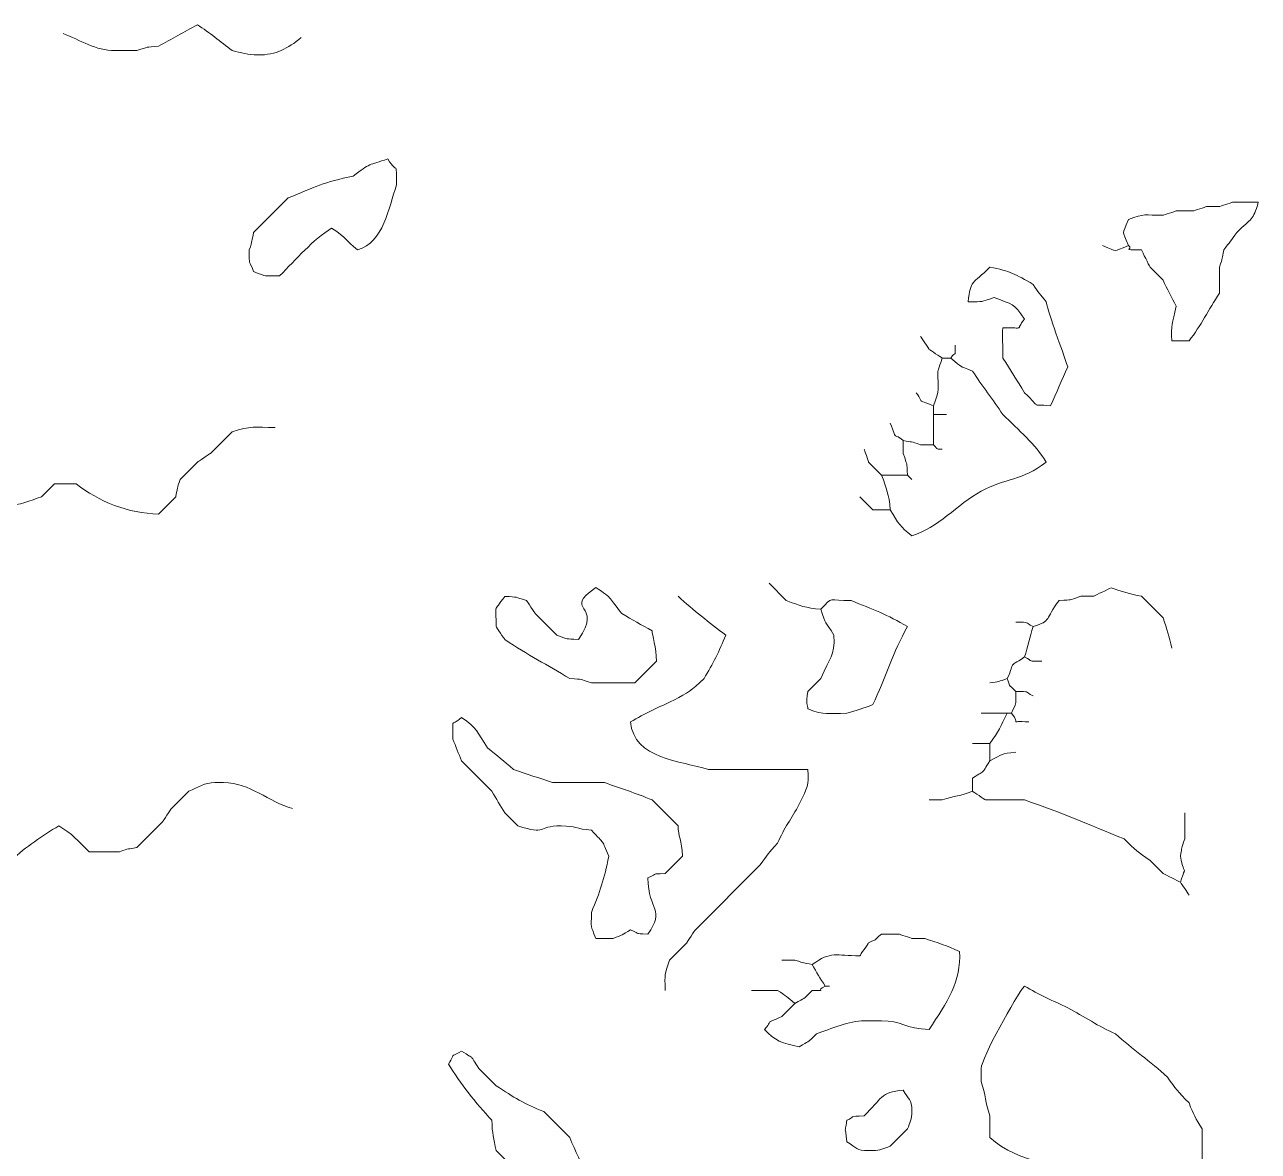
# Model space of a CAD drawing. Header units: millimetres. Extents: x -1760 to -1105, y 422 to 906.
# Drawn here: x -1666.8 to -1626.92, y 557.3 to 593.73 of the extents above; entities that cross this region are included whole.
import ezdxf

# ---------------------------------------------------------------- set-up
doc = ezdxf.new("R2010")
doc.units = ezdxf.units.MM
doc.header["$MEASUREMENT"] = 0
doc.layers.add('layer 1', color=7, linetype='Continuous')

msp = doc.modelspace()

# ---------------------------------------------------------------- linework, layer by layer
at = {"layer": 'layer 1', "color": 225, "lineweight": 0}
for points, knots in [([(-1665.562, 593.4463), (-1665.0053, 593.2232), (-1664.5186, 592.8863), (-1663.8817, 592.8865), (-1663.8817, 592.8865), (-1663.8817, 592.8865), (-1663.6018, 592.8863), (-1663.6018, 592.8863), (-1663.6018, 592.8863), (-1663.6018, 592.8863), (-1663.1818, 592.8863), (-1663.1818, 592.8863), (-1663.1818, 592.8863), (-1662.7706, 593.0225), (-1662.9241, 592.9925), (-1662.4815, 593.0264), (-1662.4815, 593.0264), (-1662.0476, 593.2864), (-1661.6557, 593.4665), (-1661.2218, 593.7264), (-1661.2218, 593.7264), (-1660.832, 593.4629), (-1660.4769, 593.1908), (-1660.1015, 592.8865), (-1660.1015, 592.8865), (-1659.7913, 592.8278), (-1659.5974, 592.7464), (-1659.2616, 592.7463), (-1659.2616, 592.7463), (-1658.6684, 592.7464), (-1658.3105, 592.9519), (-1657.8614, 593.3065)], [0, 0, 0, 0, 0.1111111, 0.1111111, 0.1111111, 0.1111111, 0.2222222, 0.2222222, 0.2222222, 0.2222222, 0.3333333, 0.3333333, 0.3333333, 0.3333333, 0.4444444, 0.4444444, 0.4444444, 0.4444444, 0.5555556, 0.5555556, 0.5555556, 0.5555556, 0.6666667, 0.6666667, 0.6666667, 0.6666667, 0.7777778, 0.7777778, 0.7777778, 0.7777778, 1, 1, 1, 1]), ([(-1655.0614, 589.3861), (-1655.683, 589.1801), (-1655.6328, 589.2598), (-1656.1815, 588.826), (-1656.1815, 588.826), (-1657.1187, 588.6493), (-1657.4448, 588.4618), (-1658.2816, 588.1263), (-1658.2816, 588.1263), (-1658.2816, 588.1263), (-1659.4016, 587.0063), (-1659.4016, 587.0063), (-1659.4016, 587.0063), (-1659.4646, 586.7053), (-1659.4359, 586.7653), (-1659.5417, 586.4462), (-1659.5417, 586.4462), (-1659.5417, 585.8835), (-1659.5659, 586.1691), (-1659.4016, 585.7463), (-1659.4016, 585.7463), (-1658.9227, 585.5602), (-1659.1372, 585.6063), (-1658.5617, 585.6061), (-1658.5617, 585.6061), (-1658.0299, 586.1379), (-1657.4832, 586.778), (-1656.8816, 587.1463), (-1656.8816, 587.1463), (-1656.3773, 586.8309), (-1656.4434, 586.7494), (-1656.0416, 586.4462), (-1656.0416, 586.4462), (-1655.1992, 586.6937), (-1655.0401, 587.7988), (-1654.7813, 588.5465), (-1654.7813, 588.5465), (-1654.8002, 589.4162), (-1654.7388, 588.8252), (-1655.0613, 589.3864), (-1655.0613, 589.3864), (-1655.0613, 589.3864), (-1655.0614, 589.3861), (-1655.0614, 589.3861)], [0, 0, 0, 0, 0.0833333, 0.0833333, 0.0833333, 0.0833333, 0.1666667, 0.1666667, 0.1666667, 0.1666667, 0.25, 0.25, 0.25, 0.25, 0.3333333, 0.3333333, 0.3333333, 0.3333333, 0.4166667, 0.4166667, 0.4166667, 0.4166667, 0.5, 0.5, 0.5, 0.5, 0.5833333, 0.5833333, 0.5833333, 0.5833333, 0.6666667, 0.6666667, 0.6666667, 0.6666667, 0.75, 0.75, 0.75, 0.75, 0.8333333, 0.8333333, 0.8333333, 0.8333333, 1, 1, 1, 1]), ([(-1631.9601, 586.5861), (-1631.4086, 586.3721), (-1631.6714, 586.372), (-1631.1202, 586.5859), (-1631.1202, 586.5859), (-1630.9323, 586.4441), (-1631.4147, 586.446), (-1630.7002, 586.446), (-1630.7002, 586.446), (-1630.6633, 586.3603), (-1630.4629, 585.9758), (-1630.4203, 585.886), (-1630.4203, 585.886), (-1630.4203, 585.886), (-1630.0003, 585.4659), (-1630.0003, 585.4659), (-1630.0003, 585.4659), (-1629.8634, 585.1849), (-1629.7226, 584.9035), (-1629.5803, 584.6259), (-1629.5803, 584.6259), (-1629.6916, 584.0354), (-1629.7542, 584.0371), (-1629.7202, 583.5058), (-1629.7202, 583.5058), (-1629.7202, 583.5058), (-1629.1603, 583.506), (-1629.1603, 583.506), (-1629.1603, 583.506), (-1628.7721, 583.9976), (-1628.5304, 584.5104), (-1628.1803, 585.0461), (-1628.1803, 585.0461), (-1628.1803, 585.0461), (-1628.1801, 585.886), (-1628.1801, 585.886), (-1628.1801, 585.886), (-1628.0563, 586.23), (-1628.102, 586.1261), (-1628.0403, 586.446), (-1628.0403, 586.446), (-1627.8411, 586.6978), (-1627.7914, 586.75), (-1627.6201, 587.0059), (-1627.6201, 587.0059), (-1627.1283, 587.4978), (-1627.0978, 587.3686), (-1626.9202, 587.9861)], [0, 0, 0, 0, 0.0769231, 0.0769231, 0.0769231, 0.0769231, 0.1538462, 0.1538462, 0.1538462, 0.1538462, 0.2307692, 0.2307692, 0.2307692, 0.2307692, 0.3076923, 0.3076923, 0.3076923, 0.3076923, 0.3846154, 0.3846154, 0.3846154, 0.3846154, 0.4615385, 0.4615385, 0.4615385, 0.4615385, 0.5384615, 0.5384615, 0.5384615, 0.5384615, 0.6153846, 0.6153846, 0.6153846, 0.6153846, 0.6923077, 0.6923077, 0.6923077, 0.6923077, 0.7692308, 0.7692308, 0.7692308, 0.7692308, 0.8461538, 0.8461538, 0.8461538, 0.8461538, 1, 1, 1, 1]), ([(-1631.1202, 586.5859), (-1631.3341, 587.1371), (-1631.3341, 586.8747), (-1631.1203, 587.4259), (-1631.1203, 587.4259), (-1630.5841, 587.6338), (-1630.6063, 587.5659), (-1630.0003, 587.5658), (-1630.0003, 587.5658), (-1629.992, 587.5691), (-1629.6034, 587.6975), (-1629.5801, 587.706), (-1629.5801, 587.706), (-1629.5801, 587.706), (-1629.0201, 587.7058), (-1629.0201, 587.7058), (-1629.0201, 587.7058), (-1629.0118, 587.7092), (-1628.6236, 587.8376), (-1628.5999, 587.8459), (-1628.5999, 587.8459), (-1628.5999, 587.8459), (-1628.1801, 587.846), (-1628.1801, 587.846), (-1628.1801, 587.846), (-1628.1718, 587.8494), (-1627.7838, 587.9773), (-1627.7602, 587.9857), (-1627.7602, 587.9857), (-1627.7602, 587.9857), (-1626.9202, 587.9859), (-1626.9202, 587.9859)], [0, 0, 0, 0, 0.1111111, 0.1111111, 0.1111111, 0.1111111, 0.2222222, 0.2222222, 0.2222222, 0.2222222, 0.3333333, 0.3333333, 0.3333333, 0.3333333, 0.4444444, 0.4444444, 0.4444444, 0.4444444, 0.5555556, 0.5555556, 0.5555556, 0.5555556, 0.6666667, 0.6666667, 0.6666667, 0.6666667, 0.7777778, 0.7777778, 0.7777778, 0.7777778, 1, 1, 1, 1]), ([(-1633.7808, 584.7658), (-1633.9798, 585.0175), (-1634.0299, 585.07), (-1634.201, 585.326), (-1634.201, 585.326), (-1634.7608, 585.6613), (-1634.9478, 585.7624), (-1635.6008, 585.8858), (-1635.6008, 585.8858), (-1636.1592, 585.3276), (-1636.2296, 585.4897), (-1636.301, 584.7656), (-1636.301, 584.7656), (-1635.7503, 584.7772), (-1635.9553, 584.7453), (-1635.4611, 584.9058), (-1635.4611, 584.9058), (-1634.8506, 584.661), (-1634.8419, 584.7503), (-1634.4809, 584.2057), (-1634.4809, 584.2057), (-1634.8146, 583.8172), (-1634.4119, 583.9426), (-1635.1808, 583.9256), (-1635.1808, 583.9256), (-1635.1988, 583.6455), (-1635.1808, 583.3635), (-1635.1808, 582.9455), (-1635.1808, 582.9455), (-1634.9275, 582.5581), (-1634.7149, 582.2166), (-1634.4811, 581.8256), (-1634.4811, 581.8256), (-1633.8819, 581.2856), (-1634.3465, 581.4751), (-1633.6409, 581.4054), (-1633.6409, 581.4054), (-1633.4444, 581.8282), (-1633.2774, 582.2429), (-1633.0809, 582.6657), (-1633.0809, 582.6657), (-1633.2656, 583.2349), (-1633.6795, 584.2832), (-1633.7808, 584.7656), (-1633.7808, 584.7656), (-1633.7808, 584.7656), (-1633.7808, 584.7658), (-1633.7808, 584.7658)], [0, 0, 0, 0, 0.0769231, 0.0769231, 0.0769231, 0.0769231, 0.1538462, 0.1538462, 0.1538462, 0.1538462, 0.2307692, 0.2307692, 0.2307692, 0.2307692, 0.3076923, 0.3076923, 0.3076923, 0.3076923, 0.3846154, 0.3846154, 0.3846154, 0.3846154, 0.4615385, 0.4615385, 0.4615385, 0.4615385, 0.5384615, 0.5384615, 0.5384615, 0.5384615, 0.6153846, 0.6153846, 0.6153846, 0.6153846, 0.6923077, 0.6923077, 0.6923077, 0.6923077, 0.7692308, 0.7692308, 0.7692308, 0.7692308, 0.8461538, 0.8461538, 0.8461538, 0.8461538, 1, 1, 1, 1]), ([(-1637.8405, 583.6457), (-1637.8257, 583.6191), (-1637.5751, 583.2524), (-1637.5606, 583.2257), (-1637.5606, 583.2257), (-1637.544, 583.2174), (-1637.1644, 582.9612), (-1637.1406, 582.9458)], [0, 0, 0, 0, 0.3333333, 0.3333333, 0.3333333, 0.3333333, 1, 1, 1, 1]), ([(-1637.0004, 581.1258), (-1637.0004, 581.1258), (-1637.4204, 581.1257), (-1637.4204, 581.1257), (-1637.4204, 581.1257), (-1637.4204, 581.1257), (-1637.4204, 581.4056), (-1637.4204, 581.4056), (-1637.4204, 581.4056), (-1637.2124, 581.9415), (-1637.2805, 581.9194), (-1637.2803, 582.5257), (-1637.2803, 582.5257), (-1637.277, 582.5339), (-1637.1489, 582.9223), (-1637.1405, 582.9458), (-1637.1405, 582.9458), (-1637.1405, 582.9458), (-1636.8605, 582.9458), (-1636.8605, 582.9458), (-1636.8605, 582.9458), (-1636.6796, 583.236), (-1636.7205, 582.8964), (-1636.7205, 583.3658)], [0, 0, 0, 0, 0.1428571, 0.1428571, 0.1428571, 0.1428571, 0.2857143, 0.2857143, 0.2857143, 0.2857143, 0.4285714, 0.4285714, 0.4285714, 0.4285714, 0.5714286, 0.5714286, 0.5714286, 0.5714286, 0.7142857, 0.7142857, 0.7142857, 0.7142857, 1, 1, 1, 1]), ([(-1636.8598, 582.9458), (-1636.4381, 582.6056), (-1636.6483, 582.7262), (-1636.1597, 582.5257), (-1636.1597, 582.5257), (-1635.8452, 582.0448), (-1635.5008, 581.601), (-1635.1796, 581.1258), (-1635.1796, 581.1258), (-1634.6693, 580.6156), (-1634.1322, 580.1619), (-1633.7794, 579.5856), (-1633.7794, 579.5856), (-1634.5744, 578.9582), (-1635.0741, 579.0903), (-1635.8796, 578.6449), (-1635.8796, 578.6449), (-1636.6443, 578.2223), (-1637.2955, 577.4425), (-1638.1196, 577.2054), (-1638.1196, 577.2054), (-1638.5085, 577.4988), (-1638.547, 577.5836), (-1638.8197, 578.0456), (-1638.8197, 578.0456), (-1638.8594, 578.5628), (-1638.9412, 578.7076), (-1639.0996, 579.1656), (-1639.0996, 579.1656), (-1639.0996, 579.1656), (-1638.2596, 579.1655), (-1638.2596, 579.1655), (-1638.2596, 579.1655), (-1638.2958, 579.6264), (-1638.2563, 579.435), (-1638.3997, 579.8656), (-1638.3997, 579.8656), (-1638.3997, 579.8656), (-1638.3997, 580.2855), (-1638.3997, 580.2855), (-1638.3997, 580.2855), (-1638.1023, 580.2233), (-1638.1684, 580.2638), (-1637.8398, 580.1457), (-1637.8398, 580.1457), (-1637.8398, 580.1457), (-1637.4197, 580.1455), (-1637.4197, 580.1455)], [0, 0, 0, 0, 0.0769231, 0.0769231, 0.0769231, 0.0769231, 0.1538462, 0.1538462, 0.1538462, 0.1538462, 0.2307692, 0.2307692, 0.2307692, 0.2307692, 0.3076923, 0.3076923, 0.3076923, 0.3076923, 0.3846154, 0.3846154, 0.3846154, 0.3846154, 0.4615385, 0.4615385, 0.4615385, 0.4615385, 0.5384615, 0.5384615, 0.5384615, 0.5384615, 0.6153846, 0.6153846, 0.6153846, 0.6153846, 0.6923077, 0.6923077, 0.6923077, 0.6923077, 0.7692308, 0.7692308, 0.7692308, 0.7692308, 0.8461538, 0.8461538, 0.8461538, 0.8461538, 1, 1, 1, 1]), ([(-1637.4204, 581.1257), (-1637.4204, 581.1257), (-1637.4204, 580.1455), (-1637.4204, 580.1455), (-1637.4204, 580.1455), (-1637.2473, 579.9724), (-1637.3465, 580.0054), (-1637.1405, 580.0054)], [0, 0, 0, 0, 0.3333333, 0.3333333, 0.3333333, 0.3333333, 1, 1, 1, 1]), ([(-1670.8818, 580.9858), (-1670.2731, 580.8576), (-1670.2542, 580.8145), (-1669.7616, 580.4258), (-1669.7616, 580.4258), (-1669.6247, 580.1314), (-1669.5067, 579.8724), (-1669.3416, 579.5858), (-1669.3416, 579.5858), (-1669.2998, 579.0411), (-1669.2788, 579.0729), (-1669.0619, 578.6058), (-1669.0619, 578.6058), (-1669.0451, 578.5959), (-1668.6655, 578.341), (-1668.6417, 578.3255), (-1668.6417, 578.3255), (-1668.091, 578.3139), (-1668.296, 578.3458), (-1667.8018, 578.1858), (-1667.8018, 578.1858), (-1667.8018, 578.1858), (-1667.3818, 578.1856), (-1667.3818, 578.1856), (-1667.3818, 578.1856), (-1666.9502, 578.1858), (-1666.6357, 578.3361), (-1666.2615, 578.4656), (-1666.2615, 578.4656), (-1666.2615, 578.4656), (-1665.8416, 578.8855), (-1665.8416, 578.8855), (-1665.8416, 578.8855), (-1665.8416, 578.8855), (-1665.1415, 578.8857), (-1665.1415, 578.8857), (-1665.1415, 578.8857), (-1664.4021, 578.3022), (-1663.4519, 577.9267), (-1662.4815, 577.9055), (-1662.4815, 577.9055), (-1662.4815, 577.9055), (-1661.9215, 578.4654), (-1661.9215, 578.4654), (-1661.9215, 578.4654), (-1661.8584, 578.7661), (-1661.8873, 578.7062), (-1661.7815, 579.0256), (-1661.7815, 579.0256), (-1661.7815, 579.0256), (-1661.2213, 579.5854), (-1661.2213, 579.5854), (-1661.2213, 579.5854), (-1661.2047, 579.5937), (-1660.8253, 579.8502), (-1660.8015, 579.8654), (-1660.8015, 579.8654), (-1660.8015, 579.8654), (-1660.1015, 580.5655), (-1660.1015, 580.5655), (-1660.1015, 580.5655), (-1659.4979, 580.7611), (-1659.3616, 580.7055), (-1658.7014, 580.7055)], [0, 0, 0, 0, 0.0588235, 0.0588235, 0.0588235, 0.0588235, 0.1176471, 0.1176471, 0.1176471, 0.1176471, 0.1764706, 0.1764706, 0.1764706, 0.1764706, 0.2352941, 0.2352941, 0.2352941, 0.2352941, 0.2941176, 0.2941176, 0.2941176, 0.2941176, 0.3529412, 0.3529412, 0.3529412, 0.3529412, 0.4117647, 0.4117647, 0.4117647, 0.4117647, 0.4705882, 0.4705882, 0.4705882, 0.4705882, 0.5294118, 0.5294118, 0.5294118, 0.5294118, 0.5882353, 0.5882353, 0.5882353, 0.5882353, 0.6470588, 0.6470588, 0.6470588, 0.6470588, 0.7058824, 0.7058824, 0.7058824, 0.7058824, 0.7647059, 0.7647059, 0.7647059, 0.7647059, 0.8235294, 0.8235294, 0.8235294, 0.8235294, 0.8823529, 0.8823529, 0.8823529, 0.8823529, 1, 1, 1, 1]), ([(-1639.6612, 580.0054), (-1639.6547, 579.9938), (-1639.5266, 579.5976), (-1639.5208, 579.5856), (-1639.5208, 579.5856), (-1639.5208, 579.5856), (-1639.101, 579.1656), (-1639.101, 579.1656)], [0, 0, 0, 0, 0.3333333, 0.3333333, 0.3333333, 0.3333333, 1, 1, 1, 1]), ([(-1639.8, 578.4654), (-1639.8, 578.4654), (-1639.38, 578.0456), (-1639.38, 578.0456), (-1639.38, 578.0456), (-1639.38, 578.0456), (-1638.8202, 578.0456), (-1638.8202, 578.0456)], [0, 0, 0, 0, 0.3333333, 0.3333333, 0.3333333, 0.3333333, 1, 1, 1, 1]), ([(-1641.0601, 574.8254), (-1640.9074, 574.294), (-1640.9249, 574.4679), (-1640.6402, 573.9853), (-1640.6402, 573.9853), (-1640.6109, 573.2865), (-1640.7756, 573.2948), (-1641.0601, 572.5853), (-1641.0601, 572.5853), (-1641.0601, 572.5853), (-1641.4801, 572.1652), (-1641.4801, 572.1652), (-1641.4801, 572.1652), (-1641.5669, 571.7519), (-1641.4884, 571.7432), (-1641.4801, 571.6051), (-1641.4801, 571.6051), (-1640.9286, 571.3914), (-1640.8407, 571.4653), (-1640.22, 571.4653), (-1640.22, 571.4653), (-1639.8819, 571.575), (-1639.7094, 571.6101), (-1639.38, 571.7452), (-1639.38, 571.7452), (-1638.9932, 572.5774), (-1638.7212, 573.4662), (-1638.26, 574.2652), (-1638.26, 574.2652), (-1638.9128, 574.6563), (-1639.3929, 574.8299), (-1640.0801, 575.1054), (-1640.0801, 575.1054), (-1640.8125, 575.1052), (-1640.686, 575.2609), (-1641.0601, 574.8254), (-1641.0601, 574.8254), (-1641.5771, 574.8651), (-1641.7223, 574.947), (-1642.1804, 575.1052), (-1642.1804, 575.1052), (-1642.1804, 575.1052), (-1642.7402, 575.6654), (-1642.7402, 575.6654)], [0, 0, 0, 0, 0.0833333, 0.0833333, 0.0833333, 0.0833333, 0.1666667, 0.1666667, 0.1666667, 0.1666667, 0.25, 0.25, 0.25, 0.25, 0.3333333, 0.3333333, 0.3333333, 0.3333333, 0.4166667, 0.4166667, 0.4166667, 0.4166667, 0.5, 0.5, 0.5, 0.5, 0.5833333, 0.5833333, 0.5833333, 0.5833333, 0.6666667, 0.6666667, 0.6666667, 0.6666667, 0.75, 0.75, 0.75, 0.75, 0.8333333, 0.8333333, 0.8333333, 0.8333333, 1, 1, 1, 1]), ([(-1646.5204, 574.1254), (-1646.8628, 574.3305), (-1647.1579, 574.4803), (-1647.5004, 574.6852), (-1647.5004, 574.6852), (-1647.9144, 575.196), (-1647.7722, 575.1699), (-1648.3404, 575.5254), (-1648.3404, 575.5254), (-1649.4581, 574.7669), (-1648.0569, 575.0294), (-1648.9006, 573.8453), (-1648.9006, 573.8453), (-1649.3811, 573.883), (-1649.1526, 573.8403), (-1649.6003, 573.9851), (-1649.6003, 573.9851), (-1649.6003, 573.9851), (-1650.3002, 574.6852), (-1650.3002, 574.6852), (-1650.3002, 574.6852), (-1650.3085, 574.7018), (-1650.565, 575.0812), (-1650.5803, 575.1052), (-1650.5803, 575.1052), (-1650.9915, 575.2414), (-1650.8378, 575.211), (-1651.2802, 575.2451), (-1651.2802, 575.2451), (-1651.6764, 574.6889), (-1651.5601, 575.0195), (-1651.5601, 574.2651), (-1651.5601, 574.2651), (-1651.5519, 574.2483), (-1651.2954, 573.8689), (-1651.2802, 573.8449), (-1651.2802, 573.8449), (-1650.5329, 573.3563), (-1649.913, 573.0238), (-1649.1803, 572.585), (-1649.1803, 572.585), (-1648.6995, 572.5472), (-1648.9277, 572.5899), (-1648.4802, 572.4447), (-1648.4802, 572.4447), (-1648.4802, 572.4447), (-1647.0801, 572.4447), (-1647.0801, 572.4447), (-1647.0801, 572.4447), (-1647.0801, 572.4447), (-1646.3802, 573.145), (-1646.3802, 573.145), (-1646.3802, 573.145), (-1646.3802, 573.5724), (-1646.5199, 574.0167), (-1646.5202, 574.125), (-1646.5202, 574.125), (-1646.5202, 574.125), (-1646.5204, 574.1254), (-1646.5204, 574.1254)], [0, 0, 0, 0, 0.0625, 0.0625, 0.0625, 0.0625, 0.125, 0.125, 0.125, 0.125, 0.1875, 0.1875, 0.1875, 0.1875, 0.25, 0.25, 0.25, 0.25, 0.3125, 0.3125, 0.3125, 0.3125, 0.375, 0.375, 0.375, 0.375, 0.4375, 0.4375, 0.4375, 0.4375, 0.5, 0.5, 0.5, 0.5, 0.5625, 0.5625, 0.5625, 0.5625, 0.625, 0.625, 0.625, 0.625, 0.6875, 0.6875, 0.6875, 0.6875, 0.75, 0.75, 0.75, 0.75, 0.8125, 0.8125, 0.8125, 0.8125, 0.875, 0.875, 0.875, 0.875, 1, 1, 1, 1]), ([(-1645.6813, 575.2454), (-1645.1848, 574.7868), (-1644.6579, 574.4041), (-1644.1413, 573.9853), (-1644.1413, 573.9853), (-1644.3464, 573.4736), (-1644.5547, 573.0635), (-1644.8412, 572.5851), (-1644.8412, 572.5851), (-1645.2822, 572.178), (-1645.3277, 572.1493), (-1645.8214, 571.8851), (-1645.8214, 571.8851), (-1646.3008, 571.6621), (-1646.7605, 571.4612), (-1647.2214, 571.185), (-1647.2214, 571.185), (-1647.1023, 569.9773), (-1645.5968, 569.9355), (-1644.7013, 569.6451), (-1644.7013, 569.6451), (-1644.7013, 569.6451), (-1641.4812, 569.6449), (-1641.4812, 569.6449), (-1641.4812, 569.6449), (-1641.4575, 569.0842), (-1641.4845, 569.1212), (-1641.7613, 568.5249), (-1641.7613, 568.5249), (-1642.0139, 568.0527), (-1642.2493, 567.7661), (-1642.4612, 567.2648), (-1642.4612, 567.2648), (-1642.7642, 566.9356), (-1642.7917, 566.9044), (-1643.0214, 566.5649), (-1643.0214, 566.5649), (-1643.0214, 566.5649), (-1645.1213, 564.4646), (-1645.1213, 564.4646), (-1645.1213, 564.4646), (-1645.1296, 564.448), (-1645.386, 564.0684), (-1645.4012, 564.0448), (-1645.4012, 564.0448), (-1645.4012, 564.0448), (-1645.9611, 563.4848), (-1645.9611, 563.4848), (-1645.9611, 563.4848), (-1646.1293, 562.9658), (-1646.1011, 563.084), (-1646.1011, 562.5046)], [0, 0, 0, 0, 0.0714286, 0.0714286, 0.0714286, 0.0714286, 0.1428571, 0.1428571, 0.1428571, 0.1428571, 0.2142857, 0.2142857, 0.2142857, 0.2142857, 0.2857143, 0.2857143, 0.2857143, 0.2857143, 0.3571429, 0.3571429, 0.3571429, 0.3571429, 0.4285714, 0.4285714, 0.4285714, 0.4285714, 0.5, 0.5, 0.5, 0.5, 0.5714286, 0.5714286, 0.5714286, 0.5714286, 0.6428571, 0.6428571, 0.6428571, 0.6428571, 0.7142857, 0.7142857, 0.7142857, 0.7142857, 0.7857143, 0.7857143, 0.7857143, 0.7857143, 0.8571429, 0.8571429, 0.8571429, 0.8571429, 1, 1, 1, 1]), ([(-1634.2008, 572.0251), (-1634.5236, 572.1805), (-1634.2613, 572.1652), (-1634.7606, 572.1653), (-1634.7606, 572.1653), (-1635.0331, 572.4379), (-1634.9356, 572.3068), (-1635.0409, 572.5851), (-1635.0409, 572.5851), (-1634.7382, 573.2062), (-1635.0755, 572.8815), (-1634.4807, 573.2852), (-1634.4807, 573.2852), (-1634.3678, 573.6334), (-1634.3138, 573.9169), (-1634.2008, 574.2652), (-1634.2008, 574.2652), (-1633.5921, 574.4547), (-1633.8358, 574.5032), (-1633.3608, 575.1054), (-1633.3608, 575.1054), (-1632.88, 575.1431), (-1633.1084, 575.1004), (-1632.6607, 575.2453), (-1632.6607, 575.2453), (-1632.6607, 575.2453), (-1632.2408, 575.2454), (-1632.2408, 575.2454), (-1632.2408, 575.2454), (-1632.1515, 575.2961), (-1631.7777, 575.4742), (-1631.6811, 575.5252), (-1631.6811, 575.5252), (-1631.313, 575.398), (-1631.0979, 575.3202), (-1630.7009, 575.2454), (-1630.7009, 575.2454), (-1630.7009, 575.2454), (-1630.001, 574.5452), (-1630.001, 574.5452), (-1630.001, 574.5452), (-1629.8736, 574.1774), (-1629.796, 573.9622), (-1629.7209, 573.5653)], [0, 0, 0, 0, 0.0833333, 0.0833333, 0.0833333, 0.0833333, 0.1666667, 0.1666667, 0.1666667, 0.1666667, 0.25, 0.25, 0.25, 0.25, 0.3333333, 0.3333333, 0.3333333, 0.3333333, 0.4166667, 0.4166667, 0.4166667, 0.4166667, 0.5, 0.5, 0.5, 0.5, 0.5833333, 0.5833333, 0.5833333, 0.5833333, 0.6666667, 0.6666667, 0.6666667, 0.6666667, 0.75, 0.75, 0.75, 0.75, 0.8333333, 0.8333333, 0.8333333, 0.8333333, 1, 1, 1, 1]), ([(-1645.6804, 567.8244), (-1645.6804, 567.8244), (-1646.5204, 568.6644), (-1646.5204, 568.6644), (-1646.5204, 568.6644), (-1647.0524, 568.8778), (-1647.5207, 569.0376), (-1648.0608, 569.2244), (-1648.0608, 569.2244), (-1648.0608, 569.2244), (-1649.7409, 569.2246), (-1649.7409, 569.2246), (-1649.7409, 569.2246), (-1650.1596, 569.3694), (-1650.5821, 569.4996), (-1651.001, 569.6444), (-1651.001, 569.6444), (-1651.3268, 569.9453), (-1651.5131, 570.0785), (-1651.841, 570.3443), (-1651.841, 570.3443), (-1652.1798, 570.8627), (-1652.1742, 570.9887), (-1652.6809, 571.3245), (-1652.6809, 571.3245), (-1653.0695, 570.9906), (-1652.9441, 571.3933), (-1652.9607, 570.6246), (-1652.9607, 570.6246), (-1652.8668, 570.3946), (-1652.7735, 570.1551), (-1652.6809, 569.9245), (-1652.6809, 569.9245), (-1652.6809, 569.9245), (-1651.7007, 568.9443), (-1651.7007, 568.9443), (-1651.7007, 568.9443), (-1651.5573, 568.7014), (-1651.4259, 568.4866), (-1651.2807, 568.2444), (-1651.2807, 568.2444), (-1651.2807, 568.2444), (-1650.8608, 567.8243), (-1650.8608, 567.8243), (-1650.8608, 567.8243), (-1649.8935, 567.5108), (-1650.281, 567.8243), (-1649.4606, 567.8243), (-1649.4606, 567.8243), (-1648.9872, 567.8244), (-1648.9881, 567.7234), (-1648.4806, 567.6846), (-1648.4806, 567.6846), (-1648.0296, 567.1958), (-1648.1589, 567.4082), (-1647.9206, 566.8444), (-1647.9206, 566.8444), (-1648.0617, 566.0976), (-1648.2065, 565.7074), (-1648.4806, 565.0245), (-1648.4806, 565.0245), (-1648.4806, 564.4491), (-1648.5265, 564.6634), (-1648.3405, 564.1845), (-1648.3405, 564.1845), (-1648.3405, 564.1845), (-1647.7803, 564.1843), (-1647.7803, 564.1843), (-1647.7803, 564.1843), (-1647.4771, 564.2935), (-1647.4852, 564.3083), (-1647.2205, 564.4644), (-1647.2205, 564.4644), (-1646.816, 564.2902), (-1647.1697, 564.3644), (-1646.6606, 564.3246), (-1646.6606, 564.3246), (-1646.0745, 565.1471), (-1646.6366, 565.0476), (-1646.6606, 566.1444), (-1646.6606, 566.1444), (-1646.2562, 566.3188), (-1646.6097, 566.2445), (-1646.1008, 566.2846), (-1646.1008, 566.2846), (-1646.1008, 566.2846), (-1645.5407, 566.8444), (-1645.5407, 566.8444), (-1645.5407, 566.8444), (-1645.5524, 567.3715), (-1645.6806, 567.4845), (-1645.6806, 567.8246), (-1645.6806, 567.8246), (-1645.6806, 567.8246), (-1645.6804, 567.8244), (-1645.6804, 567.8244)], [0, 0, 0, 0, 0.04, 0.04, 0.04, 0.04, 0.08, 0.08, 0.08, 0.08, 0.12, 0.12, 0.12, 0.12, 0.16, 0.16, 0.16, 0.16, 0.2, 0.2, 0.2, 0.2, 0.24, 0.24, 0.24, 0.24, 0.28, 0.28, 0.28, 0.28, 0.32, 0.32, 0.32, 0.32, 0.36, 0.36, 0.36, 0.36, 0.4, 0.4, 0.4, 0.4, 0.44, 0.44, 0.44, 0.44, 0.48, 0.48, 0.48, 0.48, 0.52, 0.52, 0.52, 0.52, 0.56, 0.56, 0.56, 0.56, 0.6, 0.6, 0.6, 0.6, 0.64, 0.64, 0.64, 0.64, 0.68, 0.68, 0.68, 0.68, 0.72, 0.72, 0.72, 0.72, 0.76, 0.76, 0.76, 0.76, 0.8, 0.8, 0.8, 0.8, 0.84, 0.84, 0.84, 0.84, 0.88, 0.88, 0.88, 0.88, 0.92, 0.92, 0.92, 0.92, 1, 1, 1, 1]), ([(-1635.5999, 570.4853), (-1635.3085, 570.8823), (-1635.2566, 571.0433), (-1635.0402, 571.4653), (-1635.0402, 571.4653), (-1635.0402, 571.4653), (-1634.9002, 571.4653), (-1634.9002, 571.4653), (-1634.9002, 571.4653), (-1634.5543, 571.0476), (-1635.0563, 571.2416), (-1634.3399, 571.1853)], [0, 0, 0, 0, 0.25, 0.25, 0.25, 0.25, 0.5, 0.5, 0.5, 0.5, 1, 1, 1, 1]), ([(-1636.1604, 570.4853), (-1636.1604, 570.4853), (-1635.6002, 570.4854), (-1635.6002, 570.4854), (-1635.6002, 570.4854), (-1635.6002, 570.4854), (-1635.6006, 569.9254), (-1635.6006, 569.9254), (-1635.6006, 569.9254), (-1635.91, 569.4527), (-1635.6793, 569.6871), (-1636.1604, 569.3654), (-1636.1604, 569.3654), (-1636.1604, 569.3654), (-1636.1604, 568.9454), (-1636.1604, 568.9454), (-1636.1604, 568.9454), (-1636.1338, 568.9306), (-1635.7671, 568.6799), (-1635.7406, 568.6655), (-1635.7406, 568.6655), (-1635.7406, 568.6655), (-1634.4805, 568.6655), (-1634.4805, 568.6655), (-1634.4805, 568.6655), (-1633.2259, 568.2312), (-1632.451, 567.8828), (-1631.2602, 567.4053), (-1631.2602, 567.4053), (-1630.8917, 567.0452), (-1630.8138, 566.9713), (-1630.4203, 566.7054), (-1630.4203, 566.7054), (-1630.4203, 566.7054), (-1630.0003, 566.2855), (-1630.0003, 566.2855), (-1630.0003, 566.2855), (-1629.9144, 566.2484), (-1629.5299, 566.0482), (-1629.4402, 566.0054)], [0, 0, 0, 0, 0.0909091, 0.0909091, 0.0909091, 0.0909091, 0.1818182, 0.1818182, 0.1818182, 0.1818182, 0.2727273, 0.2727273, 0.2727273, 0.2727273, 0.3636364, 0.3636364, 0.3636364, 0.3636364, 0.4545455, 0.4545455, 0.4545455, 0.4545455, 0.5454545, 0.5454545, 0.5454545, 0.5454545, 0.6363636, 0.6363636, 0.6363636, 0.6363636, 0.7272727, 0.7272727, 0.7272727, 0.7272727, 0.8181818, 0.8181818, 0.8181818, 0.8181818, 1, 1, 1, 1]), ([(-1672.5619, 563.6243), (-1672.5619, 563.6243), (-1672.1419, 563.6245), (-1672.1419, 563.6245), (-1672.1419, 563.6245), (-1671.7486, 563.8903), (-1671.6701, 563.9642), (-1671.302, 564.3244), (-1671.302, 564.3244), (-1671.0739, 564.6657), (-1671.0446, 564.6966), (-1670.7421, 565.0245), (-1670.7421, 565.0245), (-1670.5231, 565.57), (-1670.1135, 566.8226), (-1669.7619, 567.1245), (-1669.7619, 567.1245), (-1669.2901, 566.8358), (-1669.1927, 566.6952), (-1668.7818, 566.2844), (-1668.7818, 566.2844), (-1668.7818, 566.2844), (-1668.2219, 566.2846), (-1668.2219, 566.2846), (-1668.2219, 566.2846), (-1667.8797, 566.4218), (-1667.5837, 566.5673), (-1667.2417, 566.7044), (-1667.2417, 566.7044), (-1666.7545, 567.1545), (-1666.2423, 567.5055), (-1665.7017, 567.8246), (-1665.7017, 567.8246), (-1665.23, 567.5361), (-1665.1325, 567.3955), (-1664.7215, 566.9845), (-1664.7215, 566.9845), (-1664.7215, 566.9845), (-1663.7413, 566.9845), (-1663.7413, 566.9845), (-1663.7413, 566.9845), (-1663.3972, 567.1083), (-1663.5016, 567.0626), (-1663.1815, 567.1247), (-1663.1815, 567.1247), (-1663.1815, 567.1247), (-1662.3415, 567.9647), (-1662.3415, 567.9647), (-1662.3415, 567.9647), (-1662.3332, 567.9814), (-1662.0767, 568.3608), (-1662.0614, 568.3848), (-1662.0614, 568.3848), (-1662.0614, 568.3848), (-1661.5015, 568.9447), (-1661.5015, 568.9447), (-1661.5015, 568.9447), (-1661.1934, 569.0682), (-1660.987, 569.2246), (-1660.6614, 569.2248), (-1660.6614, 569.2248), (-1660.6614, 569.2248), (-1660.3815, 569.2248), (-1660.3815, 569.2248), (-1660.3815, 569.2248), (-1659.4981, 569.2248), (-1658.9319, 568.5947), (-1658.1413, 568.3848)], [0, 0, 0, 0, 0.0555556, 0.0555556, 0.0555556, 0.0555556, 0.1111111, 0.1111111, 0.1111111, 0.1111111, 0.1666667, 0.1666667, 0.1666667, 0.1666667, 0.2222222, 0.2222222, 0.2222222, 0.2222222, 0.2777778, 0.2777778, 0.2777778, 0.2777778, 0.3333333, 0.3333333, 0.3333333, 0.3333333, 0.3888889, 0.3888889, 0.3888889, 0.3888889, 0.4444444, 0.4444444, 0.4444444, 0.4444444, 0.5, 0.5, 0.5, 0.5, 0.5555556, 0.5555556, 0.5555556, 0.5555556, 0.6111111, 0.6111111, 0.6111111, 0.6111111, 0.6666667, 0.6666667, 0.6666667, 0.6666667, 0.7222222, 0.7222222, 0.7222222, 0.7222222, 0.7777778, 0.7777778, 0.7777778, 0.7777778, 0.8333333, 0.8333333, 0.8333333, 0.8333333, 0.8888889, 0.8888889, 0.8888889, 0.8888889, 1, 1, 1, 1]), ([(-1637.561, 568.6646), (-1637.561, 568.6646), (-1637.141, 568.6648), (-1637.141, 568.6648), (-1637.141, 568.6648), (-1636.7219, 568.8008), (-1636.5698, 568.7859), (-1636.1608, 568.9447)], [0, 0, 0, 0, 0.3333333, 0.3333333, 0.3333333, 0.3333333, 1, 1, 1, 1]), ([(-1629.2995, 568.2444), (-1629.2995, 568.2444), (-1629.2995, 567.4045), (-1629.2995, 567.4045), (-1629.2995, 567.4045), (-1629.4233, 567.0605), (-1629.3776, 567.1646), (-1629.4395, 566.8446), (-1629.4395, 566.8446), (-1629.2988, 566.0995), (-1629.2397, 566.6465), (-1629.4395, 566.0047), (-1629.4395, 566.0047), (-1629.3836, 565.9147), (-1629.2157, 565.675), (-1629.1596, 565.5847)], [0, 0, 0, 0, 0.2, 0.2, 0.2, 0.2, 0.4, 0.4, 0.4, 0.4, 0.6, 0.6, 0.6, 0.6, 1, 1, 1, 1]), ([(-1640.9211, 562.6453), (-1641.091, 562.8993), (-1641.2021, 563.0807), (-1641.3411, 563.3454), (-1641.3411, 563.3454), (-1640.7239, 563.785), (-1640.5957, 563.6254), (-1639.8009, 563.6252), (-1639.8009, 563.6252), (-1639.7926, 563.6418), (-1639.5362, 564.0215), (-1639.5208, 564.0452), (-1639.5208, 564.0452), (-1639.1783, 564.2013), (-1639.3848, 564.1009), (-1639.1012, 564.3254), (-1639.1012, 564.3254), (-1639.1012, 564.3254), (-1638.5411, 564.3253), (-1638.5411, 564.3253), (-1638.5411, 564.3253), (-1638.5329, 564.3219), (-1638.1446, 564.1939), (-1638.121, 564.1852), (-1638.121, 564.1852), (-1638.121, 564.1852), (-1637.701, 564.1854), (-1637.701, 564.1854), (-1637.701, 564.1854), (-1637.2814, 564.04), (-1636.9896, 563.9554), (-1636.581, 563.7654), (-1636.581, 563.7654), (-1636.519, 562.7963), (-1636.9889, 562.1201), (-1637.5611, 561.2454), (-1637.5611, 561.2454), (-1638.3277, 561.2619), (-1638.466, 561.5251), (-1639.1012, 561.5253), (-1639.1012, 561.5253), (-1639.1012, 561.5253), (-1639.6612, 561.5251), (-1639.6612, 561.5251), (-1639.6612, 561.5251), (-1640.133, 561.5251), (-1640.7622, 561.2572), (-1641.2013, 561.1053), (-1641.2013, 561.1053), (-1641.5295, 560.7771), (-1641.4376, 560.8806), (-1641.7613, 560.6852), (-1641.7613, 560.6852), (-1642.3037, 560.7998), (-1642.5705, 560.8723), (-1642.8813, 561.2454), (-1642.8813, 561.2454), (-1642.5287, 561.6708), (-1642.9353, 561.3598), (-1642.3213, 561.6652), (-1642.3213, 561.6652), (-1642.3213, 561.6652), (-1641.9013, 562.0851), (-1641.9013, 562.0851), (-1641.9013, 562.0851), (-1641.5616, 562.2786), (-1641.668, 562.1785), (-1641.3415, 562.5053), (-1641.3415, 562.5053), (-1640.7834, 562.5051), (-1641.3011, 562.4817), (-1640.9215, 562.6452), (-1640.9215, 562.6452), (-1640.9215, 562.6452), (-1640.7813, 562.6452), (-1640.7813, 562.6452)], [0, 0, 0, 0, 0.05, 0.05, 0.05, 0.05, 0.1, 0.1, 0.1, 0.1, 0.15, 0.15, 0.15, 0.15, 0.2, 0.2, 0.2, 0.2, 0.25, 0.25, 0.25, 0.25, 0.3, 0.3, 0.3, 0.3, 0.35, 0.35, 0.35, 0.35, 0.4, 0.4, 0.4, 0.4, 0.45, 0.45, 0.45, 0.45, 0.5, 0.5, 0.5, 0.5, 0.55, 0.55, 0.55, 0.55, 0.6, 0.6, 0.6, 0.6, 0.65, 0.65, 0.65, 0.65, 0.7, 0.7, 0.7, 0.7, 0.75, 0.75, 0.75, 0.75, 0.8, 0.8, 0.8, 0.8, 0.85, 0.85, 0.85, 0.85, 0.9, 0.9, 0.9, 0.9, 1, 1, 1, 1]), ([(-1642.3203, 563.4853), (-1642.3203, 563.4853), (-1641.9003, 563.4855), (-1641.9003, 563.4855), (-1641.9003, 563.4855), (-1641.5561, 563.3617), (-1641.6604, 563.4073), (-1641.3404, 563.3454)], [0, 0, 0, 0, 0.3333333, 0.3333333, 0.3333333, 0.3333333, 1, 1, 1, 1]), ([(-1643.3008, 562.5048), (-1643.3008, 562.5048), (-1642.4608, 562.5048), (-1642.4608, 562.5048), (-1642.4608, 562.5048), (-1642.1959, 562.3353), (-1642.1544, 562.2894), (-1641.9008, 562.0848)], [0, 0, 0, 0, 0.3333333, 0.3333333, 0.3333333, 0.3333333, 1, 1, 1, 1]), ([(-1628.7405, 558.025), (-1628.9508, 558.3762), (-1629.0097, 558.4893), (-1629.1605, 558.8652), (-1629.1605, 558.8652), (-1629.5209, 559.2333), (-1629.5946, 559.3116), (-1629.8604, 559.7051), (-1629.8604, 559.7051), (-1630.4134, 560.2156), (-1630.9877, 560.5947), (-1631.5407, 561.1051), (-1631.5407, 561.1051), (-1632.0735, 561.3307), (-1632.5627, 561.6682), (-1633.0805, 561.9451), (-1633.0805, 561.9451), (-1633.56, 562.168), (-1634.0196, 562.3693), (-1634.4807, 562.6452), (-1634.4807, 562.6452), (-1634.7518, 562.3446), (-1635.8809, 560.2899), (-1635.8809, 559.9851), (-1635.8809, 559.9851), (-1635.8809, 559.9851), (-1635.8809, 559.5651), (-1635.8809, 559.5651), (-1635.8809, 559.5651), (-1635.7398, 559.1301), (-1635.7421, 558.8798), (-1635.6006, 558.445), (-1635.6006, 558.445), (-1635.6006, 558.445), (-1635.6006, 557.7449), (-1635.6006, 557.7449), (-1635.6006, 557.7449), (-1634.6481, 556.8863), (-1633.258, 556.8602), (-1632.1007, 556.4848), (-1632.1007, 556.4848), (-1632.1007, 556.4848), (-1631.2607, 556.4847), (-1631.2607, 556.4847), (-1631.2607, 556.4847), (-1631.2525, 556.4813), (-1630.864, 556.3534), (-1630.8408, 556.3448), (-1630.8408, 556.3448), (-1630.8408, 556.3448), (-1630.2807, 556.345), (-1630.2807, 556.345), (-1630.2807, 556.345), (-1630.2724, 556.3483), (-1629.8842, 556.4764), (-1629.8608, 556.4847), (-1629.8608, 556.4847), (-1629.8608, 556.4847), (-1629.3007, 556.4848), (-1629.3007, 556.4848), (-1629.3007, 556.4848), (-1629.3007, 556.4848), (-1628.7409, 557.0447), (-1628.7409, 557.0447), (-1628.7409, 557.0447), (-1628.7409, 557.0447), (-1628.7409, 558.0249), (-1628.7409, 558.0249), (-1628.7409, 558.0249), (-1628.7409, 558.0249), (-1628.7405, 558.025), (-1628.7405, 558.025)], [0, 0, 0, 0, 0.0526316, 0.0526316, 0.0526316, 0.0526316, 0.1052632, 0.1052632, 0.1052632, 0.1052632, 0.1578947, 0.1578947, 0.1578947, 0.1578947, 0.2105263, 0.2105263, 0.2105263, 0.2105263, 0.2631579, 0.2631579, 0.2631579, 0.2631579, 0.3157895, 0.3157895, 0.3157895, 0.3157895, 0.3684211, 0.3684211, 0.3684211, 0.3684211, 0.4210526, 0.4210526, 0.4210526, 0.4210526, 0.4736842, 0.4736842, 0.4736842, 0.4736842, 0.5263158, 0.5263158, 0.5263158, 0.5263158, 0.5789474, 0.5789474, 0.5789474, 0.5789474, 0.6315789, 0.6315789, 0.6315789, 0.6315789, 0.6842105, 0.6842105, 0.6842105, 0.6842105, 0.7368421, 0.7368421, 0.7368421, 0.7368421, 0.7894737, 0.7894737, 0.7894737, 0.7894737, 0.8421053, 0.8421053, 0.8421053, 0.8421053, 0.8947368, 0.8947368, 0.8947368, 0.8947368, 1, 1, 1, 1]), ([(-1648.0617, 555.925), (-1648.0617, 555.925), (-1648.6215, 556.485), (-1648.6215, 556.485), (-1648.6215, 556.485), (-1648.7986, 556.9265), (-1649.0045, 557.3038), (-1649.1816, 557.7451), (-1649.1816, 557.7451), (-1649.1816, 557.7451), (-1650.0215, 558.5851), (-1650.0215, 558.5851), (-1650.0215, 558.5851), (-1650.6726, 558.8463), (-1650.9684, 559.0373), (-1651.5616, 559.4252), (-1651.5616, 559.4252), (-1651.5616, 559.4252), (-1652.1216, 559.9852), (-1652.1216, 559.9852), (-1652.1216, 559.9852), (-1652.4451, 560.4691), (-1652.2119, 560.234), (-1652.6816, 560.5451), (-1652.6816, 560.5451), (-1653.1453, 560.2812), (-1652.827, 560.5447), (-1653.1016, 560.1253), (-1653.1016, 560.1253), (-1652.727, 559.4903), (-1652.2265, 558.8735), (-1651.7014, 558.3052), (-1651.7014, 558.3052), (-1651.6916, 557.8688), (-1651.636, 557.7194), (-1651.5614, 557.325), (-1651.5614, 557.325), (-1651.5614, 557.325), (-1650.5814, 556.3448), (-1650.5814, 556.3448), (-1650.5814, 556.3448), (-1650.5648, 556.3365), (-1650.1854, 556.08), (-1650.1614, 556.0649), (-1650.1614, 556.0649), (-1650.1104, 555.9754), (-1649.9323, 555.6017), (-1649.8815, 555.505), (-1649.8815, 555.505), (-1649.937, 554.7788), (-1650.0774, 554.5105), (-1650.5814, 553.9646), (-1650.5814, 553.9646), (-1650.8609, 554.0188), (-1651.0017, 554.0519), (-1651.2813, 554.1048), (-1651.2813, 554.1048), (-1651.2961, 553.8879), (-1651.3291, 553.962), (-1651.2813, 553.5448), (-1651.2813, 553.5448), (-1650.9498, 553.3906), (-1650.6398, 553.2605), (-1650.3011, 553.1246), (-1650.3011, 553.1246), (-1650.3011, 553.1246), (-1649.4611, 553.1246), (-1649.4611, 553.1246), (-1649.4611, 553.1246), (-1649.4611, 553.1246), (-1648.9013, 553.6849), (-1648.9013, 553.6849), (-1648.9013, 553.6849), (-1648.893, 553.7014), (-1648.6363, 554.0808), (-1648.6212, 554.1048), (-1648.6212, 554.1048), (-1648.6212, 554.1048), (-1648.0613, 554.6647), (-1648.0613, 554.6647), (-1648.0613, 554.6647), (-1648.0303, 554.8116), (-1647.9213, 555.2171), (-1647.9213, 555.2245), (-1647.9213, 555.2245), (-1647.9213, 555.7399), (-1648.0613, 555.4092), (-1648.0613, 555.9246), (-1648.0613, 555.9246), (-1648.0613, 555.9246), (-1648.0617, 555.925), (-1648.0617, 555.925)], [0, 0, 0, 0, 0.0416667, 0.0416667, 0.0416667, 0.0416667, 0.0833333, 0.0833333, 0.0833333, 0.0833333, 0.125, 0.125, 0.125, 0.125, 0.1666667, 0.1666667, 0.1666667, 0.1666667, 0.2083333, 0.2083333, 0.2083333, 0.2083333, 0.25, 0.25, 0.25, 0.25, 0.2916667, 0.2916667, 0.2916667, 0.2916667, 0.3333333, 0.3333333, 0.3333333, 0.3333333, 0.375, 0.375, 0.375, 0.375, 0.4166667, 0.4166667, 0.4166667, 0.4166667, 0.4583333, 0.4583333, 0.4583333, 0.4583333, 0.5, 0.5, 0.5, 0.5, 0.5416667, 0.5416667, 0.5416667, 0.5416667, 0.5833333, 0.5833333, 0.5833333, 0.5833333, 0.625, 0.625, 0.625, 0.625, 0.6666667, 0.6666667, 0.6666667, 0.6666667, 0.7083333, 0.7083333, 0.7083333, 0.7083333, 0.75, 0.75, 0.75, 0.75, 0.7916667, 0.7916667, 0.7916667, 0.7916667, 0.8333333, 0.8333333, 0.8333333, 0.8333333, 0.875, 0.875, 0.875, 0.875, 0.9166667, 0.9166667, 0.9166667, 0.9166667, 1, 1, 1, 1]), ([(-1638.4011, 559.2852), (-1639.141, 559.2121), (-1639.1003, 559.0059), (-1639.6612, 558.4452), (-1639.6612, 558.4452), (-1640.2018, 558.445), (-1639.9358, 558.4184), (-1640.2211, 558.305), (-1640.2211, 558.305), (-1640.2937, 557.7797), (-1640.2927, 558.2429), (-1640.2211, 557.6051), (-1640.2211, 557.6051), (-1639.9057, 557.419), (-1639.9223, 557.325), (-1639.521, 557.3251), (-1639.521, 557.3251), (-1639.521, 557.3251), (-1639.3811, 557.325), (-1639.3811, 557.325), (-1639.3811, 557.325), (-1639.1373, 557.325), (-1639.0301, 557.3957), (-1638.8213, 557.465), (-1638.8213, 557.465), (-1638.8213, 557.465), (-1638.2612, 558.0252), (-1638.2612, 558.0252), (-1638.2612, 558.0252), (-1638.1875, 558.2295), (-1638.1212, 558.3443), (-1638.1212, 558.5849), (-1638.1212, 558.5849), (-1638.1212, 559.041), (-1638.239, 558.9465), (-1638.4013, 559.2852), (-1638.4013, 559.2852), (-1638.4013, 559.2852), (-1638.4011, 559.2852), (-1638.4011, 559.2852)], [0, 0, 0, 0, 0.0909091, 0.0909091, 0.0909091, 0.0909091, 0.1818182, 0.1818182, 0.1818182, 0.1818182, 0.2727273, 0.2727273, 0.2727273, 0.2727273, 0.3636364, 0.3636364, 0.3636364, 0.3636364, 0.4545455, 0.4545455, 0.4545455, 0.4545455, 0.5454545, 0.5454545, 0.5454545, 0.5454545, 0.6363636, 0.6363636, 0.6363636, 0.6363636, 0.7272727, 0.7272727, 0.7272727, 0.7272727, 0.8181818, 0.8181818, 0.8181818, 0.8181818, 1, 1, 1, 1])]:
    msp.add_open_spline(points, degree=3, knots=knots, dxfattribs=at)
for points in [[(-1637.9811, 581.8257), (-1637.6777, 581.4199), (-1638.0342, 581.6569), (-1637.4211, 581.4056)], [(-1638.8211, 580.8456), (-1638.5695, 580.2324), (-1638.8078, 580.5891), (-1638.4011, 580.2857)], [(-1638.1199, 579.0258), (-1638.1199, 579.0258), (-1638.26, 579.1655), (-1638.26, 579.1655)], [(-1634.7597, 574.4055), (-1634.2604, 574.4053), (-1634.5227, 574.4203), (-1634.1999, 574.2652)], [(-1634.4803, 573.2852), (-1634.1576, 573.13), (-1634.4198, 573.1454), (-1633.9203, 573.1452)], [(-1635.5999, 572.4453), (-1635.3117, 572.4903), (-1635.3141, 572.4858), (-1635.0404, 572.5851)], [(-1634.9003, 571.4651), (-1634.7322, 571.8889), (-1634.7603, 571.6062), (-1634.7603, 572.1652)], [(-1635.8809, 571.4653), (-1635.8809, 571.4653), (-1635.0409, 571.4651), (-1635.0409, 571.4651)], [(-1635.5999, 569.9245), (-1635.1598, 570.1503), (-1635.2669, 570.1545), (-1634.7597, 570.2044)]]:
    msp.add_open_spline(points, degree=3, dxfattribs=at)

doc.saveas('drawing.dxf')
